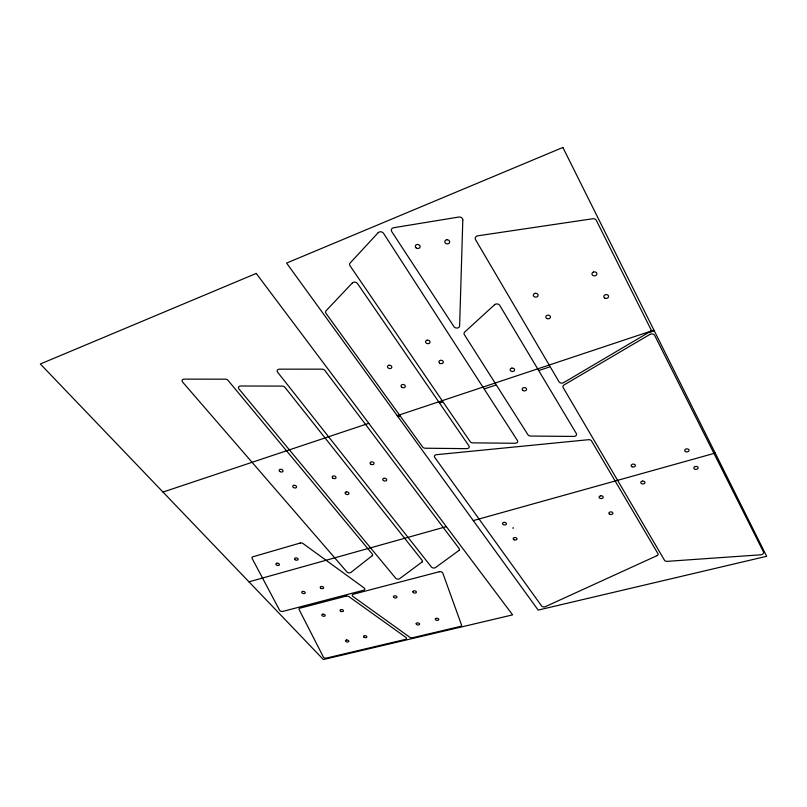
<?xml version="1.0" encoding="UTF-8"?>
<svg xmlns="http://www.w3.org/2000/svg" width="807" height="807" viewBox="0 0 807 807"><rect width="100%" height="100%" fill="white"/><g stroke="black" fill="none" stroke-linecap="round" stroke-linejoin="round"><path stroke-width="1.21" d="M513.06 528.494L513.131 527.536M162.984 492.058L368.789 423.332M397.205 415.666L653.932 330.134M649.04 332.585L654.285 330.84M397.942 416.674L399.868 416.029M439.835 402.864L442.478 401.987M539.197 370.393L549.335 367.024M484.503 388.823L495.609 385.141M248.96 581.837L446.362 526.628M473.285 520.596L715.214 453.09M462.815 220.029L459.627 325.857A3.036 2.391 8 0 1 457.307 328.015A3.036 2.391 8 0 1 453.938 326.633L391.758 231.619A3.248 2.724 15.4 0 1 393.655 227.725L458.769 217.043A3.299 2.814 8.9 0 1 462.815 220.029M412.871 591.743L412.891 591.924A2.381 1.473 8.6 0 0 413.083 592.318L413.245 592.489A2.381 1.473 8.6 0 0 413.698 592.792L413.971 592.903A2.381 1.473 8.7 0 0 414.576 593.034L414.869 593.054A2.381 1.473 8.7 0 0 415.464 592.994L415.716 592.913A2.381 1.473 8.7 0 0 416.13 592.661L416.261 592.509A2.381 1.473 8.7 0 0 416.392 592.146L416.402 592.045A2.381 1.473 8.7 0 0 416.19 591.571L416.029 591.4A2.381 1.473 8.7 0 0 415.565 591.097L415.302 590.986A2.381 1.473 8.7 0 0 414.697 590.845L414.395 590.825A2.381 1.473 8.7 0 0 413.809 590.895L413.557 590.966A2.381 1.473 8.6 0 0 413.144 591.218L413.002 591.37A2.381 1.473 8.6 0 0 412.871 591.743M435.336 619.1L435.346 619.282A2.33 1.402 7.8 0 0 435.528 619.645L435.679 619.806A2.33 1.402 7.8 0 0 436.123 620.099L436.385 620.2A2.33 1.402 7.8 0 0 436.97 620.341L437.263 620.351A2.33 1.402 7.8 0 0 437.838 620.301L438.09 620.22A2.33 1.402 7.8 0 0 438.504 619.988L438.635 619.847A2.32 1.402 7.8 0 0 438.776 619.494L438.786 619.413A2.32 1.402 7.8 0 0 438.584 618.949L438.433 618.787A2.32 1.402 7.8 0 0 437.989 618.495L437.727 618.394A2.32 1.402 7.8 0 0 437.142 618.253L436.849 618.243A2.32 1.402 7.8 0 0 436.264 618.293L436.022 618.374A2.32 1.402 7.8 0 0 435.609 618.606L435.467 618.747A2.32 1.402 7.8 0 0 435.336 619.1M393.483 596.454L393.463 596.544A2.36 1.443 9.3 0 0 393.463 596.928L393.544 597.109A2.36 1.443 9.3 0 0 393.846 597.473L394.048 597.624A2.36 1.443 9.3 0 0 394.583 597.876L394.865 597.947A2.36 1.443 9.3 0 0 395.48 598.017L395.763 597.997A2.36 1.443 9.3 0 0 396.298 597.856L396.509 597.755A2.36 1.443 9.3 0 0 396.812 597.452L396.893 597.281A2.36 1.443 9.3 0 0 396.893 596.898L396.822 596.716A2.36 1.443 9.3 0 0 396.519 596.353L396.308 596.202A2.36 1.443 9.3 0 0 395.773 595.959L395.491 595.879A2.36 1.443 9.3 0 0 394.875 595.818L394.593 595.828A2.36 1.443 9.3 0 0 394.058 595.969L393.846 596.08A2.36 1.443 9.3 0 0 393.544 596.373L393.544 596.373M416.23 623.488L416.21 623.579A2.31 1.382 8.4 0 0 416.2 623.932L416.271 624.114A2.31 1.382 8.4 0 0 416.563 624.457L416.765 624.608A2.31 1.382 8.4 0 0 417.269 624.84L417.552 624.911A2.31 1.382 8.4 0 0 418.147 624.981L418.43 624.961A2.31 1.382 8.4 0 0 418.954 624.83L419.166 624.729A2.31 1.382 8.4 0 0 419.469 624.447L419.549 624.285A2.31 1.382 8.4 0 0 419.559 623.932L419.549 623.841A2.3 1.382 8.4 0 0 419.206 623.408L419.004 623.256A2.3 1.382 8.4 0 0 418.49 623.024L418.208 622.954A2.3 1.382 8.4 0 0 417.612 622.883L417.33 622.903A2.3 1.382 8.4 0 0 416.805 623.024L416.594 623.135A2.3 1.382 8.4 0 0 416.291 623.418L416.23 623.488M378.231 232.658L350.167 262.981A3.157 2.552 17.4 0 0 350.056 265.816L470.178 441.641A2.774 1.987 6.6 0 0 472.811 442.861L515.007 443.275A2.794 1.997 4.3 0 0 517.428 440.501L383.577 233.354A3.238 2.693 16.5 0 0 378.231 232.658M352.397 282.894L326.089 310.756A3.036 2.35 17.2 0 0 326.028 313.378L422.636 447.017A2.734 1.937 9 0 0 425.269 448.218L466.708 448.652A2.754 1.957 6.9 0 0 468.958 445.928L357.511 283.57A3.107 2.482 16.5 0 0 352.397 282.894M494.61 304.703L464.701 332.06A3.026 2.371 7.2 0 0 464.358 334.643L527.98 434.802A2.825 2.038 3.4 0 0 530.613 436.052L573.747 436.426A2.855 2.048 1.1 0 0 576.359 433.591L499.755 305.389A3.107 2.492 4.9 0 0 494.61 304.703M372.178 555.73L350.874 572.456A2.401 1.503 11.2 0 1 346.909 571.911L182.634 382.094A2.865 1.987 21.4 0 1 184.147 379.139L225.254 379.179A2.855 2.018 19.9 0 1 228.109 380.47L372.299 554.016A2.451 1.564 10.5 0 1 372.178 555.73M421.94 562.076L399.606 578.71A2.411 1.503 9.3 0 1 395.632 578.155L238.963 388.954A2.845 2.007 19 0 1 240.627 386.008L282.157 386.099A2.845 2.048 17.2 0 1 284.982 387.39L422.152 560.371A2.461 1.564 8.6 0 1 421.94 562.076M458.951 550.445L435.487 567.593A2.451 1.553 8 0 1 431.432 567.028L277.618 372.219A2.885 2.098 17.8 0 1 279.434 369.162L322.013 369.152A2.885 2.128 15.7 0 1 324.868 370.484L459.233 548.679A2.502 1.624 7.2 0 1 458.951 550.445M650.886 331.152L563.589 382.669A2.966 2.239 1 0 1 559.019 381.782L475.545 239.679A3.258 2.754 6.7 0 1 477.754 235.815L592.742 218.747A3.389 2.865 -5.8 0 1 596.333 220.372L651.41 330.426A1.523 1.17 -5.7 0 1 650.906 331.173M649.867 334.441L564.022 384.959A2.956 2.219 0.9 0 0 563.155 387.582L664.524 560.3A2.623 1.654 -1 0 0 667.228 561.349L760.708 554.802A2.724 1.695 -4.2 0 0 762.807 554.006A5.256 3.278 -4.2 0 0 763.704 552.392L654.648 335.369A3.157 2.421 -5.6 0 0 649.867 334.441M657.019 555.65L545.32 606.682A2.421 1.483 4 0 1 541.598 605.976L434.691 457.357A2.714 1.917 8.4 0 1 436.426 454.694L588.495 439.694A2.845 2.028 0.4 0 1 591.521 440.925L657.967 553.683A2.623 1.675 -0.6 0 1 657.019 555.65M256.233 273.432L40.35 363.997L323.375 659.541L512.616 614.873L256.233 273.432M562.883 147.459L286.586 263.082L538.168 610.092L766.65 556.285L562.883 147.459M593.488 272.08L593.337 272.12A2.441 1.987 -3.8 0 0 592.035 274.33L592.247 274.814A2.441 1.987 -3.8 0 0 594.91 275.823L595.516 275.641A2.441 1.987 -3.8 0 0 596.827 273.432L596.615 272.948A2.441 1.987 -3.8 0 0 593.942 271.939L593.488 272.08M535.172 293.334L534.597 293.516A2.371 1.917 1.6 0 0 533.427 295.634L533.649 296.098A2.371 1.917 1.6 0 0 536.282 297.067L536.867 296.895A2.371 1.917 1.6 0 0 538.037 294.777L537.815 294.313A2.371 1.917 1.6 0 0 535.172 293.334M427.125 340.201L426.6 340.352A2.239 1.735 9.9 0 0 425.672 342.289L425.914 342.723A2.239 1.735 9.9 0 0 428.467 343.621L428.991 343.469A2.239 1.735 9.9 0 0 429.919 341.532L429.677 341.109A2.239 1.735 9.9 0 0 427.125 340.201M388.934 365.268L388.429 365.41A2.189 1.644 12 0 0 387.592 367.256L387.844 367.669A2.189 1.644 12 0 0 390.336 368.537L390.84 368.396A2.189 1.644 12 0 0 391.688 366.549L391.435 366.136A2.189 1.644 12 0 0 388.934 365.268M300.164 543.05L252.954 556.769A2.411 1.483 14.5 0 0 252.097 558.394L279.575 610.193A2.29 1.352 12.9 0 0 282.954 611.383L363.705 590.22A2.371 1.453 10.5 0 0 364.128 587.96L303.119 543.605A2.461 1.553 13.2 0 0 300.164 543.05M511.83 368.143L511.285 368.295A2.219 1.695 4.1 0 0 510.236 370.161L510.448 370.584A2.219 1.695 4.1 0 0 512.929 371.462L513.474 371.311A2.219 1.695 4.1 0 0 514.533 369.445L514.321 369.031A2.219 1.695 4.1 0 0 511.83 368.143M346.122 596.111L300.043 608.155A2.3 1.362 12.3 0 0 299.145 609.628L323.335 656.938A2.189 1.241 11.1 0 0 326.553 658.048L405.336 639.426A2.27 1.332 8.8 0 0 405.84 637.369L348.937 596.635A2.34 1.422 11 0 0 346.122 596.111M439.28 571.749L353.345 594.214A2.35 1.432 10.7 0 0 352.941 596.444L409.764 637.227A2.27 1.342 8.6 0 0 412.488 637.732L460.323 626.434A2.32 1.392 7 0 0 461.513 624.971L442.781 573.041A2.441 1.543 7.8 0 0 439.28 571.749M293.93 485.33L293.496 485.441A1.947 1.291 14.4 0 0 292.88 486.903L293.133 487.236A1.947 1.291 14.4 0 0 295.382 487.973L295.816 487.862A1.947 1.291 14.4 0 0 296.421 486.399L296.179 486.066A1.947 1.291 14.4 0 0 293.93 485.33M384.102 478.299L383.638 478.41A1.977 1.352 10.7 0 0 382.881 479.913L383.113 480.256A1.977 1.352 10.7 0 0 385.373 481.002L385.837 480.891A1.977 1.352 10.7 0 0 386.593 479.388L386.361 479.045A1.977 1.352 10.7 0 0 384.102 478.299M346.344 491.887L345.9 491.998A1.947 1.301 12.2 0 0 345.214 493.46L345.457 493.793A1.947 1.301 12.2 0 0 347.686 494.52L348.13 494.409A1.947 1.301 12.2 0 0 348.816 492.956L348.584 492.623A1.947 1.301 12.2 0 0 346.344 491.887M695.301 466.537L695.16 466.567A2.159 1.473 -4 0 0 693.869 468.181L694.02 468.544A2.159 1.473 -4 0 0 696.3 469.341L696.844 469.22A2.159 1.473 -4 0 0 698.136 467.616L697.984 467.253A2.159 1.473 -4 0 0 695.705 466.446L695.301 466.537M276.942 563.215L276.549 563.306A1.806 1.11 13.7 0 0 276.004 564.557L276.236 564.839A1.806 1.11 13.7 0 0 278.324 565.495L278.728 565.404A1.806 1.11 13.7 0 0 279.272 564.154L279.03 563.871A1.806 1.11 13.7 0 0 276.942 563.215M642.513 481.133L641.999 481.244A2.088 1.422 -1.4 0 0 640.819 482.798L640.98 483.151A2.088 1.422 -1.4 0 0 643.229 483.928L643.754 483.817A2.088 1.422 -1.4 0 0 644.934 482.263L644.773 481.91A2.088 1.422 -1.4 0 0 642.513 481.133M600.741 495.821L600.237 495.932A2.038 1.382 0.7 0 0 599.147 497.435L599.319 497.778A2.038 1.382 0.7 0 0 601.538 498.534L602.042 498.423A2.038 1.382 0.7 0 0 603.142 496.92L602.97 496.577A2.038 1.382 0.7 0 0 600.741 495.821M504.002 522.401L503.528 522.512A1.947 1.291 5.1 0 0 502.62 523.914L502.811 524.237A1.947 1.291 5.1 0 0 504.98 524.953L505.454 524.853A1.947 1.291 5.1 0 0 506.372 523.45L506.181 523.128A1.947 1.291 5.1 0 0 504.002 522.401M302.807 591.42L302.413 591.501A1.755 1.059 12.5 0 0 301.858 592.691L302.08 592.963A1.755 1.059 12.5 0 0 304.108 593.589L304.501 593.508A1.755 1.059 12.5 0 0 305.066 592.328L304.844 592.056A1.755 1.059 12.5 0 0 302.807 591.42M322.881 614.198L322.487 614.278A1.715 1.019 11.6 0 0 321.912 615.408L322.124 615.67A1.715 1.019 11.6 0 0 324.101 616.276L324.495 616.205A1.715 1.019 11.6 0 0 325.07 615.075L324.858 614.813A1.715 1.019 11.6 0 0 322.881 614.198M346.586 640.032L346.203 640.102A1.675 0.968 10.6 0 0 345.608 641.172L345.81 641.424A1.675 0.968 10.6 0 0 347.736 642.019L348.12 641.938A1.675 0.968 10.6 0 0 348.715 640.869L348.513 640.617A1.675 0.968 10.6 0 0 346.586 640.032M447.108 239.75L446.493 239.82A2.431 2.038 9.9 0 0 444.808 241.777L444.919 242.312A2.431 2.038 9.9 0 0 447.33 243.855L447.956 243.795A2.431 2.038 9.9 0 0 449.64 241.838L449.529 241.303A2.431 2.038 9.9 0 0 447.108 239.75M416.019 247.799A2.411 2.007 12.6 0 0 420.023 247.164A2.411 2.007 12.6 0 0 417.108 244.491A2.411 2.007 12.6 0 0 416.019 247.799M401.644 387.118A2.159 1.604 10.9 0 0 405.235 386.714A2.159 1.604 10.9 0 0 402.643 384.495A2.159 1.604 10.9 0 0 401.644 387.118M546.753 318.483A2.34 1.856 1 0 0 550.435 317.191A2.34 1.856 1 0 0 547.156 315.295A2.34 1.856 1 0 0 546.753 318.483M604.715 298.065A2.411 1.927 -3.9 0 0 608.579 296.714A2.411 1.927 -3.9 0 0 605.28 294.747A2.411 1.927 -3.9 0 0 604.715 298.065M523.107 390.558A2.189 1.644 3.4 0 0 526.547 389.438A2.189 1.644 3.4 0 0 523.43 387.723A2.189 1.644 3.4 0 0 523.107 390.558M513.988 539.762A1.917 1.261 4.8 0 0 516.984 538.965A1.917 1.261 4.8 0 0 514.251 537.603A1.917 1.261 4.8 0 0 513.988 539.762M609.648 514.261A2.018 1.342 0.5 0 0 612.886 513.403A2.018 1.342 0.5 0 0 610.132 511.961A2.018 1.342 0.5 0 0 609.648 514.261M332.777 478.097A1.977 1.342 12.9 0 0 335.994 477.805A1.977 1.342 12.9 0 0 333.533 475.908A1.977 1.342 12.9 0 0 332.777 478.097M279.817 471.5A1.977 1.332 15.2 0 0 282.995 471.197A1.977 1.332 15.2 0 0 280.463 469.291A1.977 1.332 15.2 0 0 279.817 471.5M685.476 451.567A2.179 1.513 -4 0 0 689.037 450.568A2.179 1.513 -4 0 0 686.172 448.964A2.179 1.513 -4 0 0 685.476 451.567M370.685 464.096A2.007 1.392 11.5 0 0 373.994 463.783A2.007 1.392 11.5 0 0 371.533 461.836A2.007 1.392 11.5 0 0 370.685 464.096M364.028 637.248A1.695 0.989 10.1 0 0 366.822 637.096A1.695 0.989 10.1 0 0 364.734 635.654A1.695 0.989 10.1 0 0 364.028 637.248M340.594 611.181A1.735 1.039 11 0 0 343.429 611.01A1.735 1.039 11 0 0 341.27 609.507A1.735 1.039 11 0 0 340.594 611.181M295.17 559.725A1.816 1.13 13.1 0 0 298.106 559.513A1.816 1.13 13.1 0 0 295.796 557.869A1.816 1.13 13.1 0 0 295.17 559.725M320.762 588.202A1.765 1.079 11.9 0 0 323.637 588.01A1.765 1.079 11.9 0 0 321.418 586.447A1.765 1.079 11.9 0 0 320.762 588.202M631.911 466.718A2.118 1.473 -1.3 0 0 635.331 465.75A2.118 1.473 -1.3 0 0 632.466 464.196A2.118 1.473 -1.3 0 0 631.911 466.718M439.522 363.019A2.209 1.685 8.8 0 0 443.235 362.595A2.209 1.685 8.8 0 0 440.632 360.285A2.209 1.685 8.8 0 0 439.522 363.019"/></g></svg>
